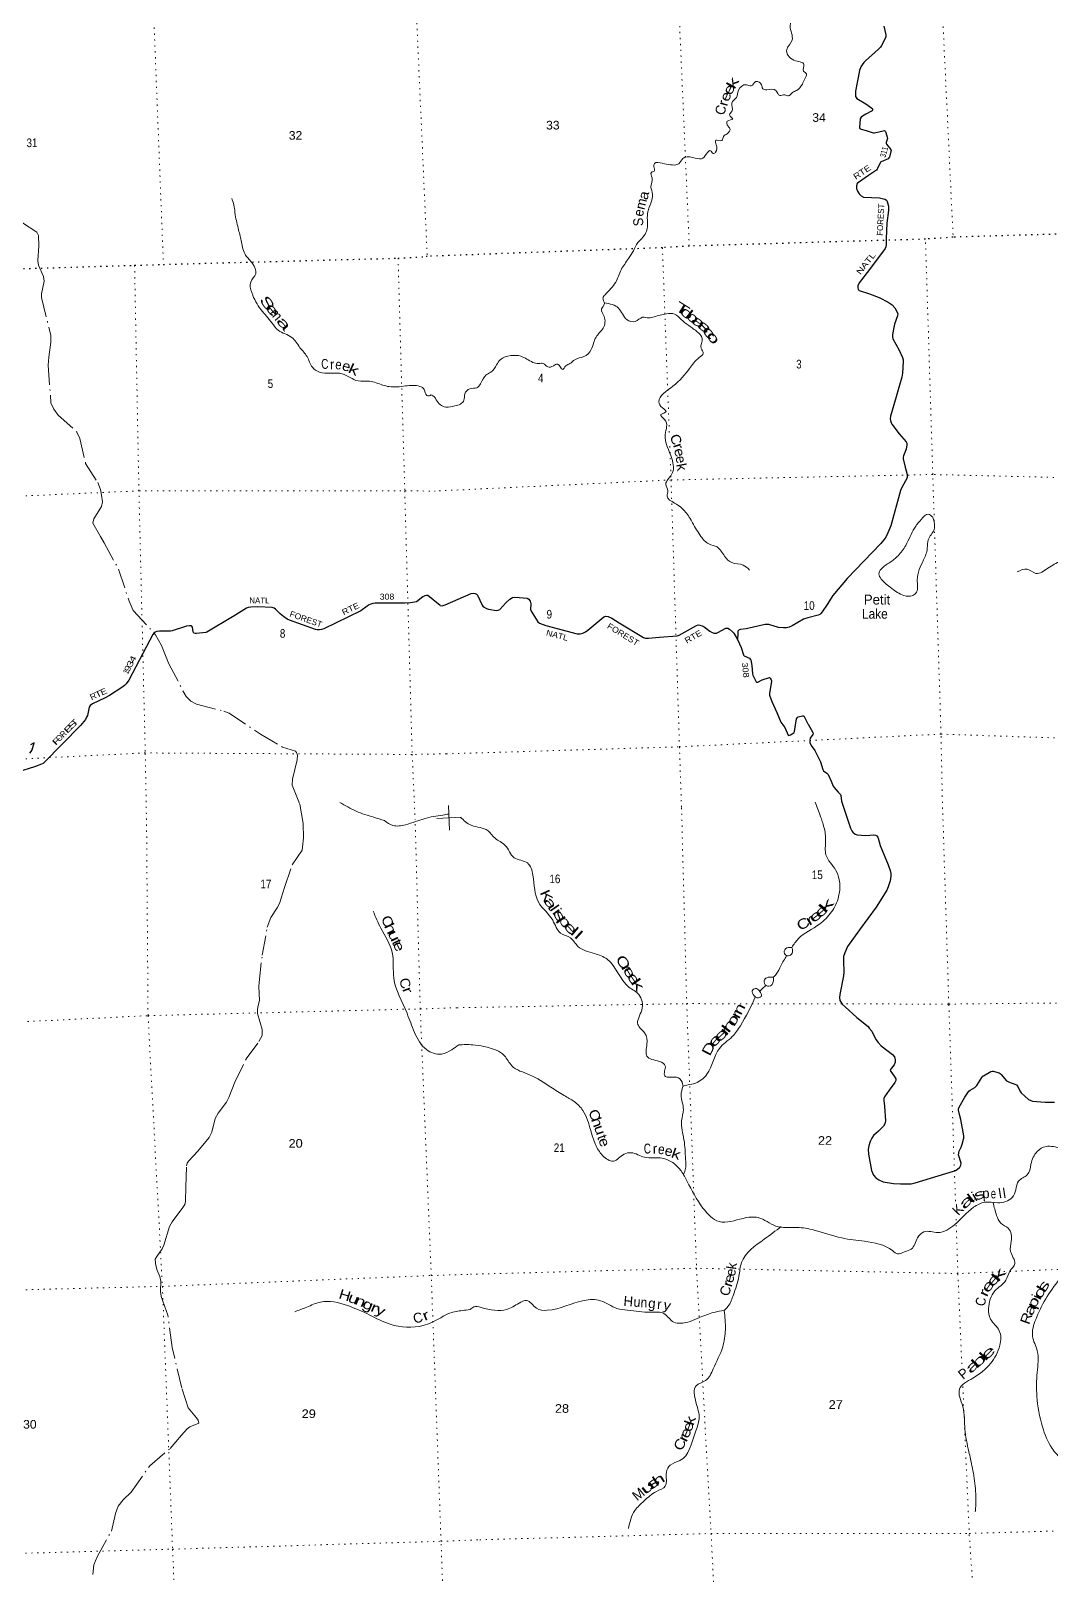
# Model space of a CAD drawing. Header units: feet. Extents: x 727543 to 978287, y 379550 to 572970.
# Drawn here: x 937058 to 957712, y 418284 to 449565 of the extents above; entities that cross this region are included whole.
import ezdxf
from ezdxf.enums import TextEntityAlignment as Align

# ---------------------------------------------------------------- set-up
doc = ezdxf.new("R2010")
doc.units = ezdxf.units.FT
doc.header["$LTSCALE"] = 80
doc.linetypes.add('DOT_DASHED', pattern=[7.7, 5, -1.2, 0.3, -1.2])
doc.linetypes.add('DOTTED', pattern=[1.5, 0.3, -1.2])
for name, color, linetype, lineweight in [('29', 7, 'Continuous', 25), ('39', 7, 'Continuous', 13), ('4', 7, 'Continuous', 13), ('44', 7, 'DOT_DASHED', 13), ('6', 7, 'DOTTED', 25), ('7', 7, 'DOTTED', 13)]:
    doc.layers.add(name, color=color, linetype=linetype, lineweight=lineweight)
doc.layers.add('30', color=7, linetype='Continuous')
doc.layers.add('41', color=7, linetype='Continuous')

msp = doc.modelspace()

# ---------------------------------------------------------------- linework, layer by layer
at = {"layer": '29'}
msp.add_line((953797.55, 448194.46), (953978.02, 448088.03), dxfattribs=at)
for points in [[(954338.78, 449657.17), (954380.49, 449486.75), (954382.56, 449445.19), (954357.64, 449380.77), (954296.38, 449268.56), (954275.62, 449235.31), (954237.33, 449194.52), (953967.65, 448955.51), (953939.18, 448925.68), (953905.96, 448877.89), (953878.96, 448836.33), (953851.32, 448762.15), (953768.56, 448342.44), (953767.85, 448237.86), (953778.23, 448212.92), (953797.55, 448194.46)], [(953978.02, 448088.03), (954101.64, 447997.73), (954111.55, 447984.34), (954110.51, 447963.56), (954105.32, 447946.94), (954089.63, 447934.89), (953976.91, 447876.57), (953910.1, 447836.8), (953882.47, 447812.85), (953864.42, 447780.69), (953858.11, 447697.22), (953849.03, 447606.29), (953855.07, 447589.51), (953882.07, 447570.81), (953983.85, 447542.56), (954108.43, 447502.23), (954129.71, 447499.12), (954152.16, 447500.14), (954329.6, 447541.71), (954358.67, 447545.87), (954364.03, 447539.79), (954374.77, 447525.09), (954383.59, 447508.47), (954412.15, 447407.68), (954413.43, 447382.46), (954391.38, 447299.63), (954390.34, 447285.08), (954394.97, 447271.06), (954485.17, 447157.44), (954488.47, 447141.7), (954486.4, 447119.88), (954454.21, 447006.63), (954444.86, 446990), (954428.84, 446974.24), (954290.67, 446910.01), (954276.13, 446900.66), (954266.7, 446890.03), (954213.83, 446772.86), (954205.52, 446760.39), (954191.04, 446744.41), (954033.84, 446632.17), (953825.48, 446492.32), (953799.88, 446468.92), (953788.1, 446421.67), (953790.18, 446367.64), (953810.99, 446314.27), (953844.17, 446261.66), (953881.55, 446222.18), (953931.46, 446197.68), (954253.84, 446178.79), (954306.24, 446170.23), (954362.32, 446153.6), (954393.47, 446134.9), (954409.08, 446105.71), (954435, 446012.3), (954435.04, 445927.41), (954403.38, 445666.55), (954387.37, 445357.92), (954386.2, 445233.03), (954379.97, 445189.39), (954365.85, 445155.8), (954054.1, 444728.06), (953839.77, 444456.76), (953814.06, 444399.74), (953811.98, 444364.41), (953821.32, 444322.86), (953840.77, 444303.77), (954050.25, 444232.59), (954245.66, 444160.92), (954429.74, 444066.7), (954510.8, 444011.15), (954564.2, 443952.62), (954608.4, 443876.08), (954622.94, 443830.37), (954619.77, 443791.47), (954558.56, 443618.41), (954543.12, 443553.19), (954514.95, 443410.6), (954514.95, 443369.04), (954524.53, 443322.99), (954646.16, 443109.8), (954717.43, 442947.21), (954731.97, 442895.26), (954734.76, 442861.21), (954722.62, 442629.27), (954708.83, 442548.2), (954659.94, 442383.39), (954591.41, 442149.05)], [(954591.41, 442149.05), (954475.52, 441752.71), (954472.37, 441702.48), (954476.53, 441667.15), (954493.14, 441617.28), (954504.83, 441594.67), (954656, 441400.63), (954794.25, 441232.32), (954806.73, 441209.99), (954810.88, 441172.58), (954797.12, 441083.42), (954739.23, 440948.15), (954733, 440923.22), (954732.96, 440893.9), (954774.72, 440724.22), (954816.07, 440569.95), (954818.15, 440532.55), (954812.05, 440506.05), (954703.82, 440310.96), (954682.13, 440249.93), (954486.05, 439532.13), (954403.84, 439346), (954366.46, 439283.66), (954280.52, 439176.57), (953598.04, 438463.98), (953309.76, 438117.6), (953190.96, 437938.26), (953091.34, 437791.64), (953062.27, 437754.23), (953044.61, 437735.53), (953013.16, 437718.58), (952804.75, 437666.96), (952716.1, 437639.7), (952485.24, 437504.74), (952426.78, 437479.93), (952369.67, 437467.47), (952310.49, 437463.31), (952210.9, 437468.94), (952012.47, 437531.88), (951977.17, 437536.04), (951936.67, 437533.96), (951554.12, 437443.88), (951439.82, 437433.83), (951408.14, 437423.83), (951384.7, 437397.66), (951382.53, 437341.2), (951375.49, 437229.51)], [(945351.75, 437917.16), (945101.04, 438117.86), (945074.63, 438122.03), (945043.48, 438115.79), (944997.28, 438090.12), (944871.43, 437995.21), (944831.65, 437982.8), (944752.73, 437974.49), (944634.91, 437966.88), (944383.41, 437968.21), (944031.42, 437966.06), (943985.37, 437959.94), (943943.84, 437947.47), (943910.61, 437930.84), (943870.31, 437906.14), (943746.59, 437807.29), (942991.15, 437447.08), (942945.97, 437432.12), (942908.59, 437425.89), (942860.82, 437425.89), (942824.66, 437431.25), (942299.91, 437618.25), (942251.3, 437644.08), (942174.46, 437696.03), (942108.78, 437750.45), (942014.55, 437843.57), (941988.59, 437864.98), (941950.17, 437876.82), (941653.89, 437889.58), (941511.98, 437885.13), (941462.14, 437876.82), (941425.35, 437863.54), (941159.83, 437694.17)], [(945351.75, 437917.16), (945393.91, 437914.24), (945455.17, 437932.95), (945980.15, 438160.42), (946022.12, 438165.68), (946059.5, 438159.45), (946088.58, 438146.98), (946107.89, 438128.66), (946203.07, 437924.61), (946219.41, 437903.85), (946244.33, 437883.07), (946292.1, 437856.06), (946332.39, 437844.57), (946489.39, 437814.5), (946526.22, 437821.17), (946557.92, 437839.43), (946682.16, 437971.62), (946763.52, 438045.16), (946815.43, 438078.41), (946859.05, 438088.8), (946950.11, 438079.69), (947114.48, 438063.86), (947148.28, 438046.37), (947175.75, 438007.75), (947185.66, 437949.02), (947184.06, 437837.35), (947196.57, 437800.4), (947329.43, 437585.91), (947365.39, 437558.65), (947493.52, 437514.83), (948126.89, 437344.86), (948186.98, 437341.83), (948243.19, 437357.33), (948298.22, 437386.42), (948347.31, 437419.94), (948669.96, 437687.73), (948708.2, 437698.4), (948755.11, 437691.89), (948832.05, 437662.47), (948977.97, 437566.92), (949470.54, 437265.89), (949515.08, 437255.54), (949574.38, 437255.5), (949794.03, 437273.38), (950155.86, 437301.22), (950196.92, 437313.7), (950548.33, 437513.29), (950580.55, 437523.57), (950610.67, 437521.49), (950663.23, 437505.24), (950698.93, 437488.24), (950817.51, 437399.91), (950865.07, 437367.72), (950904.52, 437355.25), (950949.6, 437358.23), (950975.13, 437367.72), (951143.35, 437459.67), (951164.12, 437461.23), (951180.73, 437459.15), (951216.45, 437438.07), (951276.62, 437381.79), (951300.14, 437355.25), (951375.49, 437229.51)], [(941159.83, 437694.17), (941145.16, 437684.81), (940625.5, 437377.05), (940601.33, 437369.78), (940417.05, 437351.71), (940385.35, 437351.07), (940361.47, 437357.3), (940350.04, 437369.78), (940343.54, 437387.39), (940332.4, 437475.75), (940317.93, 437501.18), (940305.4, 437506.92), (940274.25, 437509), (940213.3, 437501.57), (939922.61, 437402.96), (939887.97, 437396.79), (939661.24, 437397.91), (939611.77, 437390.55), (939576.46, 437376.01), (939551.54, 437359.38), (939530.45, 437333.01), (939467.77, 437212.13), (939041.92, 436402.63), (938987.71, 436330.76), (938954.49, 436299.59), (938903.54, 436256.99), (938653.36, 436093.87), (938565.99, 436046.09), (938306.12, 435926.41), (938260.85, 435892.3), (938237.81, 435857.65), (938202.73, 435689.44), (938188.17, 435651.25), (938163.25, 435607.61), (938066.14, 435485.51), (937328.65, 434735.61), (937305.56, 434718.21), (937274.41, 434702.61), (937128.09, 434650.18), (936786.38, 434536.37)], [(951375.49, 437229.51), (951449.76, 437069.72), (951496.4, 436918.86), (951502.11, 436907.43), (951511.68, 436898.73), (951616.85, 436850.29), (951634.51, 436832.56), (951644.37, 436813.92), (951665.05, 436698.73), (951683.31, 436530.28), (951689.46, 436506.28), (951754.95, 436373.39), (951763.26, 436365.07), (951768.54, 436364.08), (951787.14, 436367.15), (951879.64, 436410.26), (952026.77, 436461.74), (952037.91, 436447.16), (952060.75, 436409.75), (952065.94, 436394.17), (952063.75, 436376.45), (952023.37, 436137.53), (952022.33, 436115.71), (952026.59, 436099.29), (952073, 435972.05), (952174.8, 435750.11), (952257.67, 435553.67), (952333.61, 435445.59), (952401.03, 435290.9), (952415.88, 435285.55), (952451.18, 435295.94), (952515.56, 435337.5), (952529.42, 435361.85), (952573.71, 435620.11), (952586.53, 435643.74), (952609.02, 435661.67), (952694.16, 435680.38), (952719.08, 435678.3), (952730.5, 435668.93), (952802.66, 435521.68)], [(952802.66, 435521.68), (952808.1, 435510.57), (952904.03, 435344.79), (952909.1, 435327.11), (952902.87, 435306.33), (952848.88, 435227.37), (952840.82, 435187.53), (952844.73, 435142.17), (952870.56, 435077.83), (952944.23, 434977.72), (953060.43, 434746.21), (953105.35, 434595.64), (953113.14, 434579.02), (953122.61, 434567.18), (953188.42, 434516.68), (953201.4, 434504.21), (953213.64, 434489.83), (953278.25, 434359.2), (953313.76, 434257.75), (953332.75, 434227.84), (953416.34, 434134.5), (953452.16, 434101.08), (953461.5, 434086.53), (953467.73, 434065.75), (953485.75, 433954.84)], [(937034.55, 434924.96), (937063.62, 434958.21), (937083.34, 434994.69), (937123.25, 435136.91), (937051.15, 435096.43)], [(953485.75, 433954.84), (953667.1, 433402.16), (953691.22, 433352.74), (953716.32, 433323.43), (953758.16, 433285.75), (953803.44, 433267.51), (953976.38, 433258.25), (954138.93, 433269), (954172.41, 433264.81), (954197.57, 433247.77), (954218.43, 433222.95), (954226.8, 433202.01), (954266.3, 433055.65), (954432, 432663.81), (954469.5, 432546.77), (954482.05, 432486.06), (954481.17, 432429.1), (954467.4, 432339.52), (954429.61, 432214.89), (954400.46, 432146.92), (954187.57, 431806.34), (953851.75, 431343.93), (953606.84, 431003.78), (953548.97, 430878.3), (953528.04, 430802.94), (953522.06, 430714.55), (953532.23, 430488.92), (953525.9, 430408.64), (953448.26, 430030.96), (953444.36, 429973.94), (953451.79, 429910.24), (953498.76, 429835.77), (953557.91, 429781.13), (953798.15, 429569.88)], [(953798.15, 429569.88), (954021.79, 429383.59), (954045.61, 429352.28), (954101.29, 429287.29), (954177.14, 429120.92), (954226.82, 429057.02), (954289.58, 428994.21), (954515.53, 428818.37), (954555.29, 428770.22), (954574.11, 428709.51), (954574.12, 428659.27), (954551.35, 428607.69), (954494.61, 428542.03), (954475.79, 428510.64), (954473.7, 428491.8), (954480.69, 428473.68), (954550.22, 428378.2), (954582.48, 428324.32), (954584.58, 428292.92), (954567.89, 428251.67), (954449.26, 428096.75), (954354.44, 427955.88), (954343.98, 427926.57), (954341.44, 427881.62), (954356.92, 427769.15), (954373.28, 427470.2), (954359.44, 427408.88), (954335.62, 427365.53), (954234.71, 427259.9), (954134.78, 427172.93), (954095.82, 427118.74), (954063.64, 427051.51), (954038.54, 426967.78), (954025.99, 426900.79), (954031.5, 426799.65), (954091.94, 426468.5), (954134.78, 426373.24), (954180.8, 426318.81), (954243.05, 426277.73), (954331.44, 426239.26), (954539.41, 426202.04), (954682.92, 426193.21), (954896.31, 426197.39), (954979.35, 426215.26), (955756.1, 426451.36), (955793.84, 426465.35), (955829.41, 426488.38), (955879.62, 426532.34), (955904.72, 426574.21), (955906.8, 426612.84), (955858.41, 426785.16), (955858.7, 426817.05), (955864.97, 426842.17), (955906.74, 426936.92), (955927.74, 426997.08), (955957.03, 427099.66), (955961.21, 427120.59), (955960.06, 427171.29), (955899.71, 427496.4), (955876.28, 427602.27)], [(955876.28, 427602.27), (955857.09, 427688.95), (955856.61, 427715.13), (955867.07, 427746.53), (955986.38, 427954.75), (956065.83, 428071.02), (956091.17, 428091.32), (956186.9, 428149.25), (956208.09, 428167.31), (956224.83, 428186.15), (956331.07, 428350.88), (956350.36, 428374.56), (956365, 428385.03), (956513.55, 428475.05), (956534.47, 428479.23), (956554.53, 428479.33), (956680.92, 428443.65), (956699.75, 428431.08), (956718.13, 428413.55), (956828.25, 428286.52), (956865.03, 428261.51), (956996.83, 428217.55), (957028.27, 428201.22), (957055.41, 428171.5), (957098.15, 428077.55), (957124.45, 428041.7), (957275.09, 427907.72), (957321.65, 427883.93), (957352.5, 427874.23), (957611.43, 427852.42), (957800.22, 427853.3)]]:
    msp.add_lwpolyline(points, dxfattribs=at)
at = {"layer": '39'}
for points in [[(957107.99, 452294.91), (957105.87, 452041.66), (956886.87, 451970.58), (956598.24, 451961.03), (956398.74, 451819.99), (956134.5, 451722.47), (955682.01, 451715.31), (955524.39, 451713.96), (955200.6, 451678.44), (955134.03, 451420.13), (955020.88, 451163.68), (954805.54, 451143.4), (954765.29, 451224.54), (954680.86, 451257.01), (954570.7, 451405.72), (954484.83, 451425.98), (954404.25, 451462.68), (954341.43, 451380.74), (954239.8, 451349.62), (954196.1, 451248.33), (954123.1, 451167.93), (954014.46, 451071.68), (953799.98, 451075.74), (953712.19, 450966.29), (953630.74, 450851.07), (953414.52, 450721.39), (953424.03, 450563.88), (953380.8, 450409.96), (953282.25, 450356.71), (953198.79, 450368.97), (953052.31, 450303.34), (952876.54, 450343.65), (952780.87, 450272.31), (952553.13, 450215), (952514.13, 449887.11), (952443.81, 449665.08), (952483.76, 449377.37), (952375.41, 449190), (952517.18, 448971.89), (952721.67, 448880.27), (952715.8, 448748.36), (952773.05, 448692.33), (952739.33, 448593.54), (952691.79, 448488.01), (952570.76, 448354.72), (952493.63, 448318.68), (952412.18, 448245.99), (952336.3, 448268.74), (952231.89, 448253.69), (952154.19, 448357.36), (951969.58, 448370.93), (951887.65, 448393.39), (951865.85, 448469.32), (951749.34, 448538.76), (951654.54, 448449.23), (951558.39, 448473.05), (951397.89, 448362.2), (951354.47, 448212.32), (951260.63, 448102.59), (951262.64, 447932.57), (951217.4, 447863.61), (951280.12, 447777.46), (951168.89, 447735.76), (951185.98, 447631.26), (951222.39, 447588.42), (951168.98, 447478.57), (951094.63, 447426.46), (951060.15, 447343.83), (950936.63, 447348.13), (950947.1, 447255.47), (950933.93, 447107.02), (950882.84, 447076.25), (950831.45, 447136.61), (950749.71, 447069.98), (950647.12, 446974.01), (950467.99, 446999.99), (950270.9, 446978.55), (950187.04, 446871.31), (950018.18, 446851.2), (949852.98, 446881.89), (949695.46, 446878.51), (949685.66, 446786.92), (949696.12, 446736.78), (949631.48, 446693.23), (949644.54, 446588.54), (949623.21, 446399.2), (949656.35, 446254.95), (949620.61, 446071), (949555.49, 445867.44), (949534.15, 445507.98), (949355.21, 445274.76)], [(941128.66, 446170.28), (941169.83, 446040.91), (941200.88, 445834.09), (941267.38, 445529.98), (941322.85, 445281.95), (941407.3, 445021.29), (941552, 444846.81), (941613.21, 444643.61), (941512.8, 444474.35), (941534.19, 444258.92), (941722.27, 443912.68), (941942.55, 443647.07), (942069.84, 443495.96), (942346.54, 443350.73), (942511.19, 443142.9), (942654.08, 442964.27), (942762.65, 442745.37), (942903.34, 442647.58), (943366.45, 442613.44), (943687.55, 442470.57), (943922.56, 442464.81), (944055.83, 442431.4), (944316.84, 442354.16), (944647.97, 442367.66), (944941.92, 442356.94), (945028.03, 442296.74), (945082.9, 442176.18), (945149.59, 442177.69), (945161.18, 442189.58)], [(949355.21, 445274.76), (949168.48, 444950.03), (949019.59, 444722.27), (948908.17, 444471.97), (948691.86, 444216.73), (948650.36, 444154.02), (948680.23, 444035.95), (948622.69, 443927.93), (948672.25, 443778.38), (948655.24, 443540.63), (948510.2, 443359.63), (948411.17, 443103.85), (948264.21, 442963.26), (948079.21, 442899.86), (947979.9, 442820.24), (947897.2, 442773.82), (947835.82, 442704.09), (947731.7, 442810.57), (947646.5, 442774.15), (947532.11, 442756.6), (947442.01, 442823.23), (947345.1, 442820.69), (947230.7, 442845.67), (946984.15, 442971.76), (946781.48, 442982.46), (946569.11, 442899.54), (946495.15, 442796.82), (946377, 442645.44), (946286.62, 442590.55), (946169.72, 442412.9), (946092.69, 442332.31), (945954.18, 442311.61), (945849.97, 442207.46), (945833.83, 442079.11), (945764.76, 442000.93), (945651.33, 441963.18), (945464.41, 441940.19), (945357.13, 441985.76), (945271.35, 442089.05), (945234.48, 442145.92), (945161.18, 442189.58)], [(948681.53, 444050.55), (948965.5, 443946.11), (949138.48, 443709.23), (949301.95, 443672.38), (949453.43, 443760.53), (949581.37, 443748.33), (949685.49, 443769.44), (949939.44, 443828), (950101.38, 443823.48), (950240.17, 443710.54), (950414.41, 443574.97), (950586.53, 443441.33), (950660.58, 443329.38), (950641.84, 443128.01), (950682.85, 443030.71), (950602.17, 442941.85), (950402.38, 442721.82), (950065.71, 442361.67), (949785.43, 442048.73), (949856.12, 441922.46), (949928.45, 441846.89), (949863.51, 441809.4), (949820.1, 441787.1), (949899.63, 441687.57), (949940.92, 441541.68), (949914.03, 441384.47), (950046.47, 440894.56), (950041.47, 440574.35), (949925.53, 440376.49), (949966.35, 440240.71), (949949.25, 440132.57), (950103.4, 439994.03), (950324.31, 439812.05), (950468.19, 439592.02), (950636.85, 439318.48), (950795.71, 439165.98), (950962.36, 439104.98), (951114.88, 438915.74), (951262.51, 438787.01), (951491.3, 438737.04), (951619.62, 438635.17)], [(967367.12, 436686.8), (967076.29, 436936.36), (967030.86, 437254.19), (967023.37, 437411.8), (966955.47, 437522.01), (966887.95, 437709.19), (966838.3, 437860.76), (966804.01, 437986.72), (966721.22, 438112.43), (966705.85, 438350.67), (966603.85, 438540.28), (966610.49, 438911.19), (966693.01, 439216.83), (966594.75, 439540.27), (966335.71, 439843.98), (965922.99, 439978.43), (965569.24, 439977.95), (965355.9, 439872.71), (965115.97, 439944.43), (964960.57, 440066.71), (964848.67, 440081.69), (964598.55, 439942.31), (964449.86, 439880.62), (964000.54, 440019.43), (963733.24, 440241.74), (963573.51, 440284.84), (963381.41, 440285.91), (963145.03, 440282.86), (962973.58, 440359.84), (962783.4, 440363.02), (962381.14, 440447.34), (962169.64, 440431.29), (961919.24, 440425.56), (961779.29, 440307.58), (961708.02, 440148.28), (961532.05, 440150.11), (961208.08, 440246.22), (960872.19, 440210.13), (960668.18, 440206.59), (960482.13, 440207.94), (960327.77, 440137.88), (960133.56, 440055.82), (959983.34, 440111.52), (959848, 440024.13), (959589.04, 439858.01), (959326.15, 439689.68), (959049.04, 439437.65), (958853.28, 439217.8), (958579.92, 438972.02), (958231.25, 438821.93), (957930.8, 438805.74), (957666.18, 438673.78), (957422.5, 438569.13), (957246.63, 438654), (957043.1, 438597.82)], [(955332.66, 439707.96), (955244.88, 439768.63), (955096.38, 439660.37), (954961.14, 439485.91), (954785.74, 439135.39), (954631.86, 438927.64), (954466.46, 438792.26), (954286.94, 438656.21), (954241.02, 438558.87), (954290.49, 438453.87), (954501.6, 438265.35), (954749.02, 438121.08), (954926.91, 438121.37), (955004.52, 438189.83), (955019.12, 438435.57), (955145.44, 438840.47), (955223.15, 439077.03), (955243.13, 439252.13), (955358.88, 439454.03), (955363.49, 439612.21), (955332.66, 439707.96)], [(943317.02, 433928.12), (943650.11, 433749.45), (944004.67, 433624.55), (944222.85, 433558.62)], [(952949.05, 433930.41), (953054.97, 433651.8), (953129.55, 433424.9), (953162.21, 433149.21), (953168.96, 432866.08), (953371.86, 432544.71), (953425.82, 432017.04), (953282.26, 431707.76), (953038.4, 431460), (952609, 431163.98), (952476.71, 430986.9)], [(944222.85, 433558.62), (944392.82, 433460.37), (944645.93, 433473.08), (944853.55, 433539.7), (945029.68, 433591.7)], [(945029.68, 433591.7), (945215.02, 433641.45), (945406.38, 433668.81), (945525.68, 433691.19)], [(950275.99, 428172.39), (950265.58, 428221.65), (950184.4, 428342.91), (949973.38, 428356.07), (949905.24, 428382.85), (949912.8, 428585.74), (949796.9, 428674.79), (949540.36, 428784.77), (949539.97, 429023.68), (949495.42, 429256.22), (949357.25, 429423.07), (949436.79, 429718.85), (949377.93, 430031.62), (949177.86, 430183.05), (948735.74, 430746.94), (948476.86, 430862.86), (948143.58, 431009.29), (947991.07, 431179.43), (947791.85, 431276.23), (947632.56, 431537.14), (947344.32, 431904.63), (947230.72, 432451.42), (947120.68, 432698.73), (946850.13, 432805.94), (946664.94, 433059.4), (946463.39, 433200.63), (946321.91, 433353.13), (945982.47, 433462.78), (945763.66, 433624.02)], [(943993.08, 431722.99), (944147.67, 431377.04), (944380.66, 430882.44), (944412.41, 430365.95), (944679.99, 429652.24), (944832.16, 429263.73), (945073.67, 428917.08), (945378.22, 428825.64), (945585.07, 428912.45), (945727.32, 429013.37)], [(952372.01, 430815.69), (952255.45, 430616.82), (952161.37, 430443.79), (952101.92, 430381.93)], [(952476.71, 430986.9), (952348.59, 430961.92), (952324.91, 430912.07), (952357.59, 430828.75), (952452.38, 430833.75), (952492.73, 430912.83), (952476.71, 430986.9)], [(951827.81, 430094.1), (951764.13, 430151.49), (951684.51, 430127.04), (951695.33, 430036.49), (951802.21, 429965.19), (951862.82, 430004.83), (951828.76, 430095.13)], [(951955.46, 430213.83), (951889.07, 430160.11), (951827.81, 430094.1)], [(952101.92, 430381.93), (951968.92, 430372.89), (951917.43, 430313.47), (951955.1, 430212.19), (952067.72, 430224.21), (952100.85, 430286.7), (952103.26, 430383.32)], [(951743.52, 429990.74), (951435.49, 429399.11), (951271.04, 429179.84), (951010.52, 428941.33), (950754.95, 428415.55), (950525.64, 428237.4), (950373.95, 428199.03), (950272.26, 428171.38)], [(945727.32, 429013.37), (946013.45, 429013.72), (946237.73, 428978.99), (946488.44, 428903.12), (946651.89, 428794.31), (946802.16, 428589.63), (947163.67, 428406.22), (947593.43, 428155.54), (947865.35, 427983.6), (948067.86, 427862.67), (948243.08, 427683.61), (948401.93, 427276.89), (948499.65, 426994.51), (948642.91, 426769.21), (948861.13, 426657.21), (949078.44, 426794.23), (949224.39, 426826.23), (949494.1, 426735.17), (949850.96, 426717.56), (950232.63, 426458.27), (950357, 426246.14), (950676.64, 425704.15), (951006.5, 425429.97), (951490.43, 425496.01), (951797.09, 425510.17), (952155.85, 425340.79), (952577.99, 425312.45), (952932.72, 425258.28), (953489.12, 425099.33), (953951.81, 425030.6), (954524.23, 424836.05), (954620.39, 424776.33), (954763.91, 424816.31), (954898.51, 424872.01), (955025.92, 425103.49), (955155.12, 425223.71), (955437.04, 425208.21), (955776.52, 425367.87), (956162.53, 425720.33), (956389.7, 425823.44), (956649.22, 425810.81), (956944.75, 425921.58), (957017.59, 426075.26), (957071.12, 426250.2), (957246.49, 426376.9), (957324.11, 426593.61), (957450.15, 426851.35), (957628.92, 426951.9), (957931.75, 426923.34), (958176.84, 426916.03), (958447.19, 426851.33), (958584.53, 426777.58), (958719.94, 426509.34), (958894.01, 426467.91), (959126.49, 426585.47), (959391.11, 426591.34)], [(950272.26, 428171.38), (950235.08, 427993.26), (950280.68, 427702.06), (950244.13, 427473.34), (950292.69, 427087.13), (950323.31, 426695.91), (950318.4, 426481.02), (950281.97, 426377.15)], [(956554.74, 425814.54), (956628.27, 425554.57), (956711.26, 425398.98), (956864.31, 425295.69), (956924.56, 425033.61), (956911.16, 424826.37), (956994.98, 424577.68), (956895.81, 424424.63), (956816.39, 424242.25), (956593.23, 424023.93), (956464.21, 423668.84), (956503.77, 423454.27), (956681.96, 423218.66), (956693.38, 422923.63), (956506.4, 422555.36), (956143.87, 422256.79), (955874.33, 422036.03), (955941.46, 421681.17), (955983.64, 421223.74), (956066.37, 420764.41), (956127.68, 420482.14), (956193.86, 420068.51), (956203.35, 419655.93), (956194.86, 419545.91)], [(952261.8, 425330.32), (951917.08, 425073.06), (951458.56, 424599.33), (951404.39, 424321.09), (951292.77, 423942.62), (951183.51, 423712.09), (951108.88, 423631.2)], [(958060.46, 424467.88), (957897.5, 424258.81), (957623.05, 423861.62), (957420.25, 423447.97), (957355.13, 423108.4), (957451.68, 422809.76), (957448.32, 422372.21), (957443.16, 421892.04), (957556.75, 421268.3), (957751.46, 420833.1), (957955.66, 420602.92), (958184.9, 420357.86), (958253.95, 420043.59), (958275.91, 419933.38)], [(951108.88, 423631.2), (950896.69, 423589.63), (950604.98, 423483.12), (950220.6, 423369.68), (950090.05, 423391.14), (949884.68, 423566.59), (949622.5, 423591.23), (949148.98, 423635.08), (948934.78, 423670.35), (948602.99, 423826.98), (948269.05, 423831.63), (947523.13, 423632.29), (947302.56, 423673.3), (947102.07, 423832.8), (946951.23, 423778.27), (946701.13, 423649.65), (946183.35, 423689.15), (946031.03, 423701.36), (945958.23, 423647.06)], [(942404.23, 423603.1), (942649.26, 423695.43), (942924.18, 423799.01), (943474.51, 423727.11), (943916.07, 423539.82), (944339.55, 423349.8), (945007.32, 423324.89), (945335.41, 423464.89), (945549.41, 423576.25), (945804.05, 423628.49), (945958.23, 423647.06)], [(951108.88, 423631.2), (951131.22, 423243.61), (951076.93, 422890.44), (950883.89, 422444.9), (950730.47, 422207.99), (950537.8, 422102.65), (950534.88, 421772.44), (950599.26, 421431.61), (950518.97, 421149.96), (950210.75, 420586.97), (950013.41, 420493.54), (949935.79, 420353.78), (949914.31, 420069.16), (949733.95, 419960.42), (949485.11, 419769.1), (949297.2, 419572.89), (949164.8, 419210.26)]]:
    msp.add_spline(points, degree=3, dxfattribs=at)
at = {"layer": '4'}
for p, q in [((945519.68, 433863.94), (945541.34, 433364.41)), ((945519.68, 433863.94), (945541.34, 433364.41)), ((945519.68, 433863.94), (945541.34, 433364.41)), ((945780.27, 433625.01), (945280.74, 433603.35)), ((945780.27, 433625.01), (945280.74, 433603.35)), ((945780.27, 433625.01), (945280.74, 433603.35))]:
    msp.add_line(p, q, dxfattribs=at)
at = {"layer": '44'}
for points in [[(936891.37, 445672.73), (937180.58, 445487.71), (937211.17, 445418.45), (937219.38, 445207.47), (937196.73, 444909.13), (937209.38, 444814.88), (937316.87, 444589.33), (937324.89, 444490.11), (937270.74, 444237.26), (937269.82, 444159.25), (937464.4, 443391.63), (937463.87, 443254.74), (937421.68, 442951.64), (937409.72, 442792.37), (937464.32, 442025.85), (937519.82, 441896.55), (937610.71, 441777.52), (937991.3, 441432.76), (938050.49, 441304.14), (938167.74, 440797.27), (938412.93, 440409.57), (938467.44, 440271.05), (938489.1, 440155.45), (938510.76, 440018.19), (938488.25, 439923.42), (938332.06, 439675.03), (938311.63, 439587.37), (938470.27, 439314.41)], [(938470.27, 439314.41), (938543.07, 439189.14), (938835.03, 438654.23), (939048.64, 438006.19), (939130.26, 437817.71), (939583.78, 437324.64), (939705.65, 437106.74), (939853.25, 436736.65), (940203.53, 436071.02), (940295.89, 435979.74), (940411.28, 435919.36), (940967.34, 435773.84), (941076.44, 435735.4), (941708.74, 435312.94), (942155.26, 435046.92), (942417.08, 434967.56), (942442.02, 434939.42), (942460.07, 434885.24), (942456.8, 434787.91), (942358.99, 434397.59), (942353.92, 434277.44), (942504.6, 433890.46), (942574.81, 433489.92)], [(939865.87, 425329.97), (939920.97, 425428.47), (940138.56, 425714.74), (940176.84, 425779.25), (940193.66, 425835.41), (940199.35, 426131.36), (940210.41, 426560.29), (940226.2, 426611.86), (940252.4, 426652.18), (940441.07, 426856.8), (940672.44, 427133.23), (940722.83, 427244.87), (940795.54, 427518.17), (940851.78, 427625.89), (941022.86, 427852.78), (941070.38, 427946.44), (941189.46, 428257.49), (941422.08, 428727.09), (941679.83, 429079.42), (941744.85, 429204.16), (941742.29, 429321.33), (941651.63, 429649.94), (941647.85, 429735.58), (941663.71, 429813.23), (941689.94, 429910.21), (941675.98, 430193.33), (941680.84, 430274.89), (941746.06, 430829.73), (941848.55, 431400.97), (941920.6, 431593.34), (942049.82, 431790.91), (942093.87, 431875.57), (942196.08, 432202.89), (942350.81, 432659.45), (942553.23, 432956.14), (942565.32, 433020.65), (942581.43, 433206.12), (942574.81, 433489.92)], [(938315.23, 418277.79), (938336.63, 418473.64), (938399.85, 418632.6), (938688.39, 419155.01), (938774.59, 419511.57), (938829.32, 419661.34), (938927.71, 419789.77), (939088.57, 419944.87), (939469.47, 420482.51), (939881.01, 420834.23), (940112.67, 421102.62), (940224.19, 421229.19), (940277.62, 421267.86), (940463.81, 421343.39), (940447.83, 421404.58), (940415.73, 421454.21), (940246.03, 421652.91), (940113.42, 422054.22), (939919.72, 422879.68), (939834.4, 423536.28), (939698.41, 423919.34), (939687.26, 424011.24), (939689.77, 424222.79), (939669.13, 424317.66), (939613.24, 424457.25), (939580.48, 424583.77), (939579.68, 424669.22), (939609.7, 424722.88), (939719.01, 424877.74), (939750.73, 424952.7), (939865.87, 425329.97)]]:
    msp.add_lwpolyline(points, dxfattribs=at)
at = {"layer": '6'}
for points in [[(967485.64, 445776.02), (965759.94, 445707.98), (961052.51, 445562.99), (960470.25, 445521.36), (955746.3, 445383.69), (955186.23, 445343.11), (950399.75, 445202.5), (949855.53, 445168.74), (945088.84, 444994.63), (945045.11, 444990.48)], [(914565.99, 443987.53), (917223.2, 443990.21), (918365.69, 444042.68), (922547.36, 444209.72), (923709.71, 444269.31), (927839.24, 444427.51), (929026.33, 444478.29), (933160.96, 444616.52), (934386.17, 444673.37), (939160.1, 444813.11), (939743.88, 444831.91), (944498.26, 444958.47), (945045.11, 444990.48)]]:
    msp.add_lwpolyline(points, dxfattribs=at)
at = {"layer": '7'}
msp.add_line((949855.53, 445168.74), (949994.83, 441424.28), dxfattribs=at)
for points in [[(950399.75, 445202.5), (950169.94, 450465.14), (949938.01, 455814.76), (949699.65, 461129.65), (949519.88, 466487.81), (949279.98, 471792.5), (949023.76, 477398.17)], [(954339.68, 477628.55), (954603.58, 471988.82), (954790.74, 466687.71), (955050.04, 461357.61), (955285.81, 456012.22), (955492.29, 450730.25), (955746.3, 445383.69)], [(943737.44, 477183.36), (943992.69, 471555.37), (944202.53, 466245.21), (944428.98, 460883.18), (944640.73, 455561.83), (944857.48, 450204.54), (945088.84, 444994.63)], [(938402.44, 476969.78), (938639.06, 471325.41), (938872.38, 466014.82), (939104.85, 460681.92), (939324.04, 455370.57), (939542.79, 449990.39), (939743.88, 444831.91)], [(955525.83, 434042.7), (955501.12, 435311.22), (955334.03, 440572.76), (955186.23, 445343.11)], [(939160.1, 444813.11), (939246.46, 440261.8), (939376.34, 434917.39), (939403.31, 433353.6)], [(944498.26, 444958.47), (944633.85, 440239.76), (944783.79, 434898.43), (944844.31, 433584.92)], [(950005.23, 441144.65), (950030.61, 440462.45), (950200.68, 435053.21), (950242.73, 433815.54)], [(967668.05, 440770.41), (965949.32, 440700.62), (960547.45, 440449.99), (955334.03, 440572.76), (950030.61, 440462.45), (945247.91, 440237.68)], [(933356.99, 439979.95), (939253.57, 440241.94), (944639.9, 440240.08), (945247.91, 440237.68)], [(945475.19, 434910.59), (950200.68, 435053.21), (955501.12, 435311.22), (960781.77, 435134.91), (966151.48, 435467.06)], [(945475.19, 434910.59), (944783.79, 434898.43), (939375.7, 434929.5), (933534.97, 434644.16)], [(955793.34, 425846.38), (955659.46, 429838.71), (955525.83, 434042.7)], [(946472.73, 387600.35), (946277.97, 392333.36), (946089.71, 397606.36), (945929.58, 402937.07), (945740.02, 408244.4), (945559.02, 413592.51), (945369.56, 418950.4), (945170.95, 424336.26), (944947.37, 429741.38), (944844.31, 433584.92)], [(950242.73, 433815.54), (950348.19, 429847.95), (950546.43, 424484.37), (950840.41, 419107.62), (951126.64, 413762.86), (951217.15, 408448.27), (951307, 403030.37), (951431.78, 397679.12), (951613.37, 392440.2), (951760.77, 387826.15)], [(939403.31, 433353.6), (939432.1, 429604.42), (939723.48, 424116.96), (939929.94, 418790.06), (940154.72, 413459.81), (940339.15, 408128.01), (940539.02, 402815.01), (940623.9, 400766.29)], [(945694.77, 429764.59), (950348.19, 429847.95), (955659.46, 429838.71), (960971.49, 429892.29), (966300.09, 430054.06), (968075.53, 430079.98)], [(933754.5, 429325.73), (939432.1, 429604.42), (944947.37, 429741.38), (945694.77, 429764.59)], [(955922.59, 422545.37), (955842.61, 424377.14), (955805.32, 425489.26)], [(951129.77, 424472.56), (950546.43, 424484.37), (945925.31, 424361.23)], [(967819.7, 424720.9), (966535.17, 424720.77), (961230.67, 424600.77), (955842.61, 424377.14), (951396.82, 424467.15)], [(933957.78, 423976.46), (939723.48, 424116.96), (945170.95, 424336.26), (945925.31, 424361.23)], [(957115.62, 388056.31), (956955.32, 392386.02), (956739.25, 397781.05), (956616.59, 403091.92), (956572.04, 408417.04), (956436.01, 413789.97), (956074.61, 419063.94), (955939.98, 422147.27)], [(946154.88, 418980.63), (950840.41, 419107.62), (956072.18, 419110.39), (961466.38, 419255.37), (966721.72, 419271.53), (968511.63, 419321.23)], [(934189.07, 418634.32), (939929.94, 418790.06), (945369.56, 418950.4), (946154.88, 418980.63)]]:
    msp.add_lwpolyline(points, dxfattribs=at)

# ---------------------------------------------------------------- texts
at = {"layer": '30'}
for s, rotation, width, p in [('311', 75.093, 0.65, (954402.74, 447093.63)), ('RTE', 33.869, 1.2, (953933.49, 446651.7)), ('NATL', 51.691, 1.25, (954026.26, 444814.51)), ('RTE', 25.493, 1.15, (943562.44, 437797.03)), ('308', 0.35, 1.1, (944274.92, 438037.55)), ('FOREST', 340.386, 1.05, (942612.74, 437584.9)), ('NATL', 344.978, 1.1, (947707.31, 437256.36)), ('FOREST', 328.569, 1.1, (949027.52, 437280.46)), ('RTE', 29.595, 1.15, (950509.18, 437233.1)), ('9', 62.253, 1.45, (939073.33, 436612.71)), ('3', 62.253, 1.45, (939123.73, 436708.5)), ('4', 62.253, 1.45, (939174.34, 436804.71)), ('308', 276.187, 1.15, (951480.1, 436603.95)), ('1', 62.253, 0.7, (939038.34, 436546.18)), ('R', 24.728, 1.1, (938345.69, 436021.7)), ('T', 24.728, 1.4, (938451.31, 436070.34)), ('E', 24.728, 1.2, (938556.49, 436118.78)), ('E', 45.478, 1.8, (937863.69, 435382.33)), ('S', 45.478, 1.8, (937939.91, 435459.84)), ('F', 45.478, 1.95, (937622.75, 435137.33))]:
    msp.add_text(s, height=120, rotation=rotation, dxfattribs=dict(at, width=width)).set_placement(p, align=Align.CENTER)
for s, rotation, p in [('FOREST', 87.03, (954335.41, 445734.39)), ('NATL', 359.534, (941688.75, 437960.05)), ('T', 45.478, (937986.78, 435507.48)), ('O', 45.478, (937677.03, 435192.53)), ('R', 45.478, (937757.01, 435273.86))]:
    msp.add_text(s, height=120, rotation=rotation, dxfattribs=at).set_placement(p, align=Align.CENTER)
at = {"layer": '41'}
for s, rotation, width, p in [('k', 61.439, 1.65, (951366.48, 448461.64)), ('e', 67.78, 1.25, (951225.68, 448199.2)), ('e', 64.48, 1.35, (951291.89, 448334.74)), ('r', 74.58, 1.2, (951180.63, 448075.75)), ('a', 76.507, 1.15, (949571.03, 446209.45)), ('S', 93.864, 0.95, (949464.54, 445697.45)), ('e', 79.926, 0.95, (949472.4, 445861.14)), ('S', 305.663, 1.7, (941766.92, 443989.23)), ('e', 309.565, 1.8, (941878.11, 443850.58)), ('T', 327.799, 1.75, (950205.23, 443847.8)), ('o', 320.033, 1.8, (950286.46, 443772.38)), ('b', 322.113, 1.8, (950401.5, 443688.54)), ('a', 309.938, 1.9, (942109.47, 443571.3)), ('a', 322.174, 1.85, (950526.67, 443589.1)), ('s', 322.172, 2.05, (950643.6, 443498.3)), ('c', 309.618, 2.05, (950729.1, 443387.66)), ('o', 307.139, 1.7, (950809.72, 443287.63)), ('C', 2.125, 0.75, (943017.74, 442714.16)), ('e', 354.837, 0.85, (943283.6, 442704.29)), ('e', 343.916, 1.1, (943426.69, 442674.38)), ('k', 335.289, 1.5, (943559.12, 442609.67)), ('C', 289.657, 1.1, (950036.69, 441250.37)), ('r', 288.779, 1.3, (950085.1, 441116.59)), ('e', 288.779, 1.15, (950108.72, 440989.84)), ('k', 281.254, 1.1, (950147.1, 440705.52)), ('K', 294.359, 1.35, (947416.03, 431992.51)), ('a', 303.021, 1.65, (947505.79, 431831.37)), ('l', 305.021, 1.4, (947586.75, 431728.66)), ('i', 305.184, 1.5, (947638.82, 431659.24)), ('s', 301.022, 1.75, (947687.91, 431580.24)), ('e', 36.773, 1.7, (953013.67, 431549.33)), ('e', 41.655, 1.9, (953140.32, 431654.71)), ('k', 45.906, 2.25, (953242.74, 431771.27)), ('C', 294.078, 1.2, (944194.61, 431475.5)), ('h', 295.284, 1.45, (944255.96, 431328.55)), ('p', 305.384, 1.75, (947801.18, 431455.07)), ('e', 312.25, 1.9, (947923.94, 431312.56)), ('l', 319.842, 1.6, (948013.37, 431234.81)), ('C', 29.442, 1.3, (952754.26, 431380.41)), ('r', 30.613, 1.7, (952891.06, 431458.94)), ('u', 295.284, 1.5, (944329.06, 431180.35)), ('t', 295.163, 1.25, (944385.72, 431057.69)), ('e', 295.163, 1.35, (944428.82, 430968.06)), ('l', 317.226, 1.75, (948092.96, 431166.96)), ('C', 304.125, 1.45, (948973.26, 430635.75)), ('r', 300.614, 1.7, (949048.14, 430524.82)), ('e', 300.614, 1.5, (949104.07, 430434.15)), ('e', 303.655, 1.6, (949192.38, 430300.87)), ('C', 290.279, 1.1, (944548.55, 430228.33)), ('r', 290.279, 1.35, (944600.94, 430086.53)), ('k', 304.908, 1.85, (949274.72, 430178.27)), ('n', 62.496, 1.5, (951496.04, 429696.76)), ('h', 51.713, 1.85, (951276.42, 429342.29)), ('o', 58.994, 1.5, (951361.99, 429463.16)), ('r', 62.496, 1.55, (951437.93, 429583.3)), ('e', 50.419, 1.8, (950985.87, 429041.56)), ('e', 43.814, 2, (951099.58, 429142.42)), ('r', 48.513, 2.1, (951199.23, 429243.77)), ('D', 61.961, 1.4, (950876.93, 428889.59)), ('C', 291.193, 1.15, (948391.13, 427556.56)), ('h', 289.93, 1.3, (948439.7, 427410.94)), ('u', 289.017, 1.3, (948497, 427255.12)), ('t', 289.161, 1.05, (948541.22, 427112.46)), ('e', 289.161, 1.2, (948583.73, 427006.39)), ('C', 1.885, 0.75, (949553.15, 426810.46)), ('e', 351.672, 0.9, (949822.55, 426797.99)), ('e', 345.953, 1.05, (949961.84, 426763.56)), ('k', 341.253, 1.35, (950101.74, 426708.34)), ('i', 29.902, 1.3, (956225.28, 425852.61)), ('s', 23.652, 1.55, (956312.77, 425890.42)), ('e', 0.312, 0.7, (956562.76, 425899.7)), ('a', 43.115, 2.05, (956079.39, 425767.24)), ('l', 38.119, 1.55, (956167.03, 425826.12)), ('k', 49.117, 2.1, (956739.06, 424288.07)), ('r', 72.708, 1.25, (951271.39, 424143.09)), ('e', 74.43, 1.1, (951301.23, 424251.77)), ('e', 55.401, 1.65, (956528.36, 424067.54)), ('e', 49.783, 1.85, (956634, 424188.34)), ('s', 59.587, 1.75, (957657.43, 424070.47)), ('H', 342.711, 1.2, (943391.67, 423844)), ('u', 337.32, 1.4, (943560.56, 423780.07)), ('n', 337.32, 1.4, (943700.02, 423726.65)), ('u', 356.03, 0.95, (949334.41, 423701.98)), ('C', 72.708, 1.05, (951226.46, 423998.76)), ('C', 80.101, 0.9, (956404.41, 423791.54)), ('r', 65.835, 1.45, (956459.55, 423947.7)), ('p', 63.747, 1.5, (957457.5, 423749.53)), ('i', 63.747, 1.15, (957525.16, 423859.3)), ('d', 59.187, 1.7, (957582.92, 423950.52)), ('g', 336.711, 1.4, (943851.6, 423654.66)), ('r', 336.711, 1.45, (943983.23, 423598)), ('y', 335.753, 1.4, (944105.2, 423542.37)), ('r', 21.444, 1.4, (945094.6, 423438.96)), ('n', 357.03, 0.9, (949476.27, 423691.45)), ('y', 346.754, 1.1, (949930.53, 423638.21)), ('R', 70.606, 1.2, (957322.89, 423437.71)), ('a', 64.593, 1.45, (957392.4, 423605.38)), ('b', 42.552, 2, (956328.74, 422536.61)), ('l', 46.654, 1.75, (956434.03, 422631.8)), ('e', 43.722, 2, (956520.75, 422703.29)), ('a', 40.552, 1.95, (956202.45, 422429.05)), ('k', 71.062, 1.35, (950510.8, 421365.96)), ('e', 68.464, 1.25, (950466.25, 421239.18)), ('r', 64.135, 1.5, (950367.85, 421003.33)), ('e', 66.943, 1.3, (950413, 421109.44)), ('C', 65.413, 1.2, (950298.88, 420872.89)), ('u', 38.337, 1.9, (949611.67, 419971.17)), ('s', 36.767, 2, (949719.26, 420053.55)), ('h', 31.796, 1.6, (949828.8, 420117.89))]:
    msp.add_text(s, height=200, rotation=rotation, dxfattribs=dict(at, width=width)).set_placement(p, align=Align.CENTER)
for s, rotation, p in [('C', 74.58, (951130.71, 447934.89)), ('m', 76.348, (949517.36, 446035.82)), ('m', 309.776, (941954.24, 443758.07)), ('r', 1.436, (943165.18, 442706.64)), ('e', 282.311, (950132.78, 440856.57)), ('r', 1.893, (949706.91, 426809.81)), ('p', 6.398, (956418.8, 425904.7)), ('l', 9.179, (956711.78, 425905.61)), ('l', 8.805, (956798.36, 425908.7)), ('K', 46.009, (955915.11, 425603.34)), ('k', 82.011, (951357.06, 424517.19)), ('e', 78.276, (951335.45, 424382.58)), ('H', 355.428, (949156.93, 423717.25)), ('C', 15.788, (944927.34, 423385.41)), ('g', 354.702, (949634.81, 423675.8)), ('r', 356.207, (949787.41, 423656.63)), ('P', 39.396, (956018.37, 422273.77)), ('M', 39.009, (949430.38, 419827.73))]:
    msp.add_text(s, height=200, rotation=rotation, dxfattribs=at).set_placement(p, align=Align.CENTER)
msp.add_text('Petit', height=200, dxfattribs=at).set_placement((954204.15, 437937.53), align=Align.CENTER)
at = {"layer": '41', "width": 0.9}
msp.add_text('Lake', height=200, dxfattribs=at).set_placement((954160.33, 437650.21), align=Align.CENTER)
at = {"layer": '7'}
for s, width, p in [('33', 1.05, (947634.91, 447566.28)), ('34', 1.05, (953029.2, 447721.38)), ('31', 0.85, (937079.97, 447208.62)), ('32', 1.05, (942421.07, 447359.12)), ('3', 0.85, (952620.59, 442722.39)), ('5', 0.85, (941912.18, 442326.5)), ('4', 0.85, (947389.28, 442439.19)), ('10', 0.85, (952829.47, 437828.72)), ('9', 0.85, (947563.48, 437653.73)), ('8', 0.85, (942158.71, 437264.24)), ('17', 0.85, (941820.58, 432185.46)), ('16', 0.85, (947676.96, 432289.86)), ('15', 0.85, (952993.56, 432372.02)), ('20', 1.1, (942422.89, 426928.39)), ('21', 0.85, (947764.2, 426838.69)), ('22', 1.1, (953150.74, 426986.23)), ('28', 1.1, (947820.36, 421554.58)), ('27', 1.1, (953367.84, 421634.5)), ('30', 1.05, (937037.49, 421233.73)), ('29', 1.1, (942688.73, 421448.19))]:
    msp.add_text(s, height=175, dxfattribs=dict(at, width=width)).set_placement(p, align=Align.CENTER)

doc.saveas('drawing.dxf')
